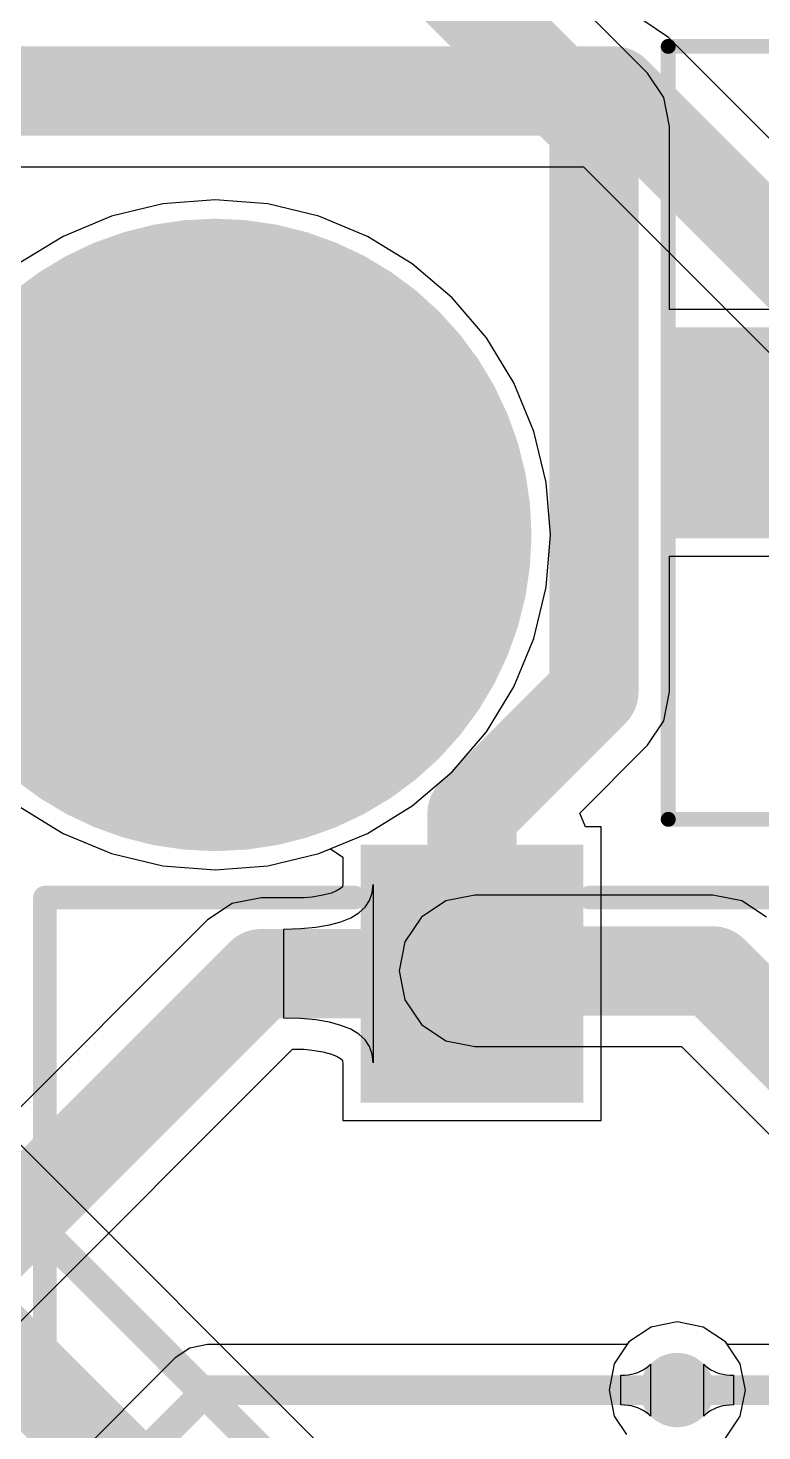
# Model space of a CAD drawing. Header units: millimetres. Extents: x 84.4 to 173.9, y 144 to 177.
# Drawn here: x 118.43 to 124.7, y 152.85 to 164.84 of the extents above; entities that cross this region are included whole.
import ezdxf

# ---------------------------------------------------------------- set-up
doc = ezdxf.new("R2010")
doc.units = ezdxf.units.MM
for name, color, linetype in [('BottomLayer', 5, 'Continuous'), ('BottomSolder', 6, 'Continuous'), ('Mechanical13', 56, 'Continuous'), ('Mechanical15', 56, 'Continuous'), ('MultiLayer', 9, 'Continuous'), ('PadHoleLayer', 156, 'Continuous'), ('TopLayer', 1, 'Continuous'), ('TopOverlay', 2, 'Continuous'), ('TopPaste', 8, 'Continuous'), ('TopSolder', 216, 'Continuous'), ('ViaHoleLayer', 16, 'Continuous')]:
    doc.layers.add(name, color=color, linetype=linetype)

# ---------------------------------------------------------------- blocks, each defined once
blk = doc.blocks.new('L_SMD_M_7_3_4_5_1')
at = {"layer": 'TopLayer'}
for points in [[(-0.85, 2), (0.85, 2), (-0.85, 4), (0.85, 4)], [(-0.85, -4), (0.85, -4), (-0.85, -2), (0.85, -2)]]:
    blk.add_solid(points, dxfattribs=at)
at = {"layer": 'TopOverlay', "const_width": 0.2}
for points in [[(-3.65, 3.65), (-1, 3.65)], [(-3.65, -3.65), (-3.65, 3.65)], [(1, 3.65), (3.65, 3.65)], [(3.65, -3.65), (3.65, 3.65)], [(-3.65, -3.65), (-1, -3.65)], [(1, -3.65), (3.65, -3.65)]]:
    blk.add_lwpolyline(points, dxfattribs=at)
at = {"layer": 'TopOverlay', "const_width": 0.1}
for points in [[(-3.7, 3.65, 1), (-3.6, 3.65, 1)], [(-3.7, 3.65, 1), (-3.6, 3.65, 1)], [(-1.05, 3.65, 1), (-0.95, 3.65, 1)], [(0.95, 3.65, 1), (1.05, 3.65, 1)], [(3.6, 3.65, 1), (3.7, 3.65, 1)], [(3.6, 3.65, 1), (3.7, 3.65, 1)], [(-3.7, -3.65, 1), (-3.6, -3.65, 1)], [(-3.7, -3.65, 1), (-3.6, -3.65, 1)], [(-1.05, -3.65, 1), (-0.95, -3.65, 1)], [(0.95, -3.65, 1), (1.05, -3.65, 1)], [(3.6, -3.65, 1), (3.7, -3.65, 1)], [(3.6, -3.65, 1), (3.7, -3.65, 1)]]:
    blk.add_lwpolyline(points, format="xyb", close=True, dxfattribs=at)
at = {"layer": 'TopPaste'}
for points in [[(-0.85, 2), (0.85, 2), (-0.85, 4), (0.85, 4)], [(-0.85, -4), (0.85, -4), (-0.85, -2), (0.85, -2)]]:
    blk.add_solid(points, dxfattribs=at)
at = {"layer": 'TopSolder'}
for points in [[(-0.952, 1.898), (0.952, 1.898), (-0.952, 4.102), (0.952, 4.102)], [(-0.952, -4.102), (0.952, -4.102), (-0.952, -1.898), (0.952, -1.898)]]:
    blk.add_solid(points, dxfattribs=at)
blk = doc.blocks.new('CAP_ALU_SMD_6_3_7_7_2_2_13')
at = {"layer": 'Mechanical13', "const_width": 0.127}
for points in [[(-3.3, -3.3), (-3.3, 3.3)], [(-3.3, 3.3), (3.3, 3.3)], [(3.3, -3.3), (3.3, 3.3)], [(-3.3, -3.3), (3.3, -3.3)]]:
    blk.add_lwpolyline(points, dxfattribs=at)
at = {"layer": 'Mechanical13'}
for points, const_width in [([(-3.332, 3.3, 1), (-3.268, 3.3, 1)], 0.0635), ([(-3.332, 3.3, 1), (-3.268, 3.3, 1)], 0.0635), ([(3.268, 3.3, 1), (3.332, 3.3, 1)], 0.0635), ([(3.268, 3.3, 1), (3.332, 3.3, 1)], 0.0635), ([(3.15, 0, 1), (-3.15, 0, 1)], 0.127), ([(-3.182, 0, 1), (-3.118, 0, 1)], 0.0635), ([(3.118, 0, 1), (3.182, 0, 1)], 0.0635), ([(-3.332, -3.3, 1), (-3.268, -3.3, 1)], 0.0635), ([(-3.332, -3.3, 1), (-3.268, -3.3, 1)], 0.0635), ([(3.268, -3.3, 1), (3.332, -3.3, 1)], 0.0635), ([(3.268, -3.3, 1), (3.332, -3.3, 1)], 0.0635)]:
    blk.add_lwpolyline(points, format="xyb", close=True, dxfattribs=dict(at, const_width=const_width))
at = {"layer": 'Mechanical15', "const_width": 0.127}
for points in [[(-4.699, -3.302), (-4.699, 3.302)], [(-4.699, 3.302), (4.699, 3.302)], [(4.699, -3.302), (4.699, 3.302)], [(0, -0.3), (0, 0.3)], [(-0.3, 0), (0.3, 0)], [(-4.699, -3.302), (4.699, -3.302)]]:
    blk.add_lwpolyline(points, dxfattribs=at)
at = {"layer": 'Mechanical15', "const_width": 0.0635}
for points in [[(-4.731, 3.302, 1), (-4.667, 3.302, 1)], [(-4.731, 3.302, 1), (-4.667, 3.302, 1)], [(4.667, 3.302, 1), (4.731, 3.302, 1)], [(4.667, 3.302, 1), (4.731, 3.302, 1)], [(-0.032, 0.3, 1), (0.032, 0.3, 1)], [(-0.332, 0, 1), (-0.268, 0, 1)], [(0.268, 0, 1), (0.332, 0, 1)], [(-0.032, -0.3, 1), (0.032, -0.3, 1)], [(-4.731, -3.302, 1), (-4.667, -3.302, 1)], [(-4.731, -3.302, 1), (-4.667, -3.302, 1)], [(4.667, -3.302, 1), (4.731, -3.302, 1)], [(4.667, -3.302, 1), (4.731, -3.302, 1)]]:
    blk.add_lwpolyline(points, format="xyb", close=True, dxfattribs=at)
at = {"layer": 'TopLayer'}
for points in [[(-4.55, -0.8), (-1.05, -0.8), (-4.55, 0.8), (-1.05, 0.8)], [(1.05, -0.8), (4.55, -0.8), (1.05, 0.8), (4.55, 0.8)]]:
    blk.add_solid(points, dxfattribs=at)
at = {"layer": 'TopOverlay', "const_width": 0.127}
for points in [[(-3.3, 1.75), (-1.75, 3.3)], [(-1.75, 3.3), (3.3, 3.3)], [(3.3, 1), (3.3, 3.3)], [(-3.3, 1), (-3.3, 1.75)], [(-3.3, -1.75), (-3.3, -1)], [(3.3, -3.3), (3.3, -1)], [(-3.3, -1.75), (-1.75, -3.3)], [(-1.75, -3.3), (3.3, -3.3)]]:
    blk.add_lwpolyline(points, dxfattribs=at)
at = {"layer": 'TopOverlay', "const_width": 0.0635}
for points in [[(-1.782, 3.3, 1), (-1.718, 3.3, 1)], [(-1.782, 3.3, 1), (-1.718, 3.3, 1)], [(3.268, 3.3, 1), (3.332, 3.3, 1)], [(3.268, 3.3, 1), (3.332, 3.3, 1)], [(-3.332, 1.75, 1), (-3.268, 1.75, 1)], [(-3.332, 1.75, 1), (-3.268, 1.75, 1)], [(-3.332, 1, 1), (-3.268, 1, 1)], [(3.268, 1, 1), (3.332, 1, 1)], [(-3.332, -1, 1), (-3.268, -1, 1)], [(3.268, -1, 1), (3.332, -1, 1)], [(-3.332, -1.75, 1), (-3.268, -1.75, 1)], [(-3.332, -1.75, 1), (-3.268, -1.75, 1)], [(-1.782, -3.3, 1), (-1.718, -3.3, 1)], [(-1.782, -3.3, 1), (-1.718, -3.3, 1)], [(3.268, -3.3, 1), (3.332, -3.3, 1)], [(3.268, -3.3, 1), (3.332, -3.3, 1)]]:
    blk.add_lwpolyline(points, format="xyb", close=True, dxfattribs=at)
at = {"layer": 'TopPaste'}
for points in [[(-4.55, -0.8), (-1.05, -0.8), (-4.55, 0.8), (-1.05, 0.8)], [(1.05, -0.8), (4.55, -0.8), (1.05, 0.8), (4.55, 0.8)]]:
    blk.add_solid(points, dxfattribs=at)
at = {"layer": 'TopSolder'}
for points in [[(-4.652, -0.902), (-0.948, -0.902), (-4.652, 0.902), (-0.948, 0.902)], [(0.948, -0.902), (4.652, -0.902), (0.948, 0.902), (4.652, 0.902)]]:
    blk.add_solid(points, dxfattribs=at)

msp = doc.modelspace()

# ---------------------------------------------------------------- linework, layer by layer
at = {"layer": 'BottomLayer'}
for p, q in [((123.905, 164.757), (123.695, 164.898)), ((126.241, 162.42), (123.905, 164.757)), ((118.279, 163.652), (123.179, 163.652)), ((123.179, 163.652), (125.136, 161.694)), ((119.586, 163.334), (119.149, 163.229)), ((120.034, 163.369), (119.586, 163.334)), ((120.482, 163.334), (120.034, 163.369)), ((120.919, 163.229), (120.482, 163.334)), ((119.149, 163.229), (118.734, 163.057)), ((121.334, 163.057), (120.919, 163.229)), ((118.734, 163.057), (118.351, 162.822)), ((121.717, 162.822), (121.334, 163.057)), ((122.058, 162.531), (121.717, 162.822)), ((122.35, 162.189), (122.058, 162.531)), ((122.585, 161.806), (122.35, 162.189)), ((122.757, 161.391), (122.585, 161.806)), ((122.862, 160.954), (122.757, 161.391)), ((122.897, 160.506), (122.862, 160.954)), ((122.862, 160.059), (122.897, 160.506)), ((122.757, 159.622), (122.862, 160.059)), ((122.585, 159.207), (122.757, 159.622)), ((122.35, 158.824), (122.585, 159.207)), ((122.058, 158.482), (122.35, 158.824)), ((121.717, 158.19), (122.058, 158.482)), ((118.351, 158.19), (118.734, 157.956)), ((121.334, 157.956), (121.717, 158.19)), ((118.734, 157.956), (119.149, 157.784)), ((120.919, 157.784), (121.334, 157.956)), ((119.149, 157.784), (119.586, 157.679)), ((120.482, 157.679), (120.919, 157.784)), ((119.586, 157.679), (120.034, 157.644)), ((120.034, 157.644), (120.482, 157.679)), ((122.005, 157.379), (121.795, 157.239)), ((122.253, 157.428), (122.005, 157.379)), ((124.285, 157.428), (122.253, 157.428)), ((124.533, 157.379), (124.285, 157.428)), ((124.743, 157.239), (124.533, 157.379)), ((121.795, 157.239), (121.655, 157.029)), ((121.655, 157.029), (121.606, 156.781)), ((121.606, 156.781), (121.655, 156.533)), ((121.655, 156.533), (121.795, 156.323)), ((121.795, 156.323), (122.005, 156.183)), ((122.005, 156.183), (122.253, 156.134)), ((122.253, 156.134), (124.017, 156.134)), ((124.017, 156.134), (125.529, 154.621)), ((121.677, 151.988), (118.349, 155.316)), ((123.98, 153.782), (123.757, 153.738)), ((124.203, 153.738), (123.98, 153.782)), ((123.757, 153.738), (123.568, 153.612)), ((124.392, 153.612), (124.203, 153.738)), ((123.568, 153.612), (123.442, 153.423)), ((124.403, 153.595), (124.392, 153.612)), ((124.404, 153.595), (124.403, 153.595)), ((124.408, 153.593), (124.404, 153.595)), ((124.414, 153.591), (124.408, 153.593)), ((124.423, 153.589), (124.414, 153.591)), ((124.429, 153.588), (124.423, 153.589)), ((129.221, 153.588), (124.429, 153.588)), ((123.442, 153.423), (123.398, 153.2)), ((124.207, 152.977), (124.207, 153.422)), ((124.207, 153.422), (124.226, 153.404)), ((124.226, 153.404), (124.247, 153.388)), ((124.247, 153.388), (124.269, 153.373)), ((124.269, 153.373), (124.293, 153.361)), ((124.293, 153.361), (124.317, 153.35)), ((124.317, 153.35), (124.343, 153.342)), ((124.343, 153.342), (124.371, 153.335)), ((124.371, 153.335), (124.4, 153.33)), ((124.4, 153.33), (124.43, 153.328)), ((124.43, 153.328), (124.462, 153.327)), ((124.462, 153.327), (124.462, 153.073)), ((123.398, 153.2), (123.442, 152.977)), ((124.371, 153.064), (124.343, 153.057)), ((124.4, 153.069), (124.371, 153.064)), ((124.43, 153.072), (124.4, 153.069)), ((124.462, 153.073), (124.43, 153.072)), ((123.442, 152.977), (123.547, 152.819)), ((124.226, 152.995), (124.207, 152.977)), ((124.247, 153.012), (124.226, 152.995)), ((124.269, 153.026), (124.247, 153.012)), ((124.293, 153.038), (124.269, 153.026)), ((124.317, 153.049), (124.293, 153.038)), ((124.343, 153.057), (124.317, 153.049))]:
    msp.add_line(p, q, dxfattribs=at)
for points, const_width in [([(118.011, 164.299), (123.447, 164.299)], 0.762), ([(123.447, 164.299), (125.784, 161.963)], 0.762), ([(122.253, 156.781), (124.285, 156.781)], 0.762), ([(124.285, 156.781), (125.987, 155.079)], 0.762), ([(116.817, 154.941), (121, 150.758)], 0.762), ([(117.96, 155.155), (121.516, 151.599)], 0.254), ([(123.98, 153.2), (129.67, 153.2)], 0.254)]:
    msp.add_lwpolyline(points, dxfattribs=dict(at, const_width=const_width))
for points, const_width in [([(123.256, 164.299, 1), (123.637, 164.299, 1)], 0.381), ([(123.256, 164.299, 1), (123.637, 164.299, 1)], 0.381), ([(118.734, 160.506, 1), (121.334, 160.506, 1)], 2.6), ([(122.063, 156.781, 1), (122.444, 156.781, 1)], 0.381), ([(124.095, 156.781, 1), (124.476, 156.781, 1)], 0.381), ([(124.095, 156.781, 1), (124.476, 156.781, 1)], 0.381), ([(122.094, 156.781, 1), (122.412, 156.781, 1)], 0.318), ([(123.821, 153.2, 1), (124.139, 153.2, 1)], 0.318), ([(123.917, 153.2, 1), (124.044, 153.2, 1)], 0.127)]:
    msp.add_lwpolyline(points, format="xyb", close=True, dxfattribs=dict(at, const_width=const_width))
at = {"layer": 'BottomSolder', "const_width": 2.702}
msp.add_lwpolyline([(118.683, 160.506, 1), (121.385, 160.506, 1)], format="xyb", close=True, dxfattribs=at)
at = {"layer": 'MultiLayer'}
for points, const_width in [([(118.734, 160.506, 1), (121.334, 160.506, 1)], 2.6), ([(122.094, 156.781, 1), (122.412, 156.781, 1)], 0.318), ([(123.821, 153.2, 1), (124.139, 153.2, 1)], 0.318)]:
    msp.add_lwpolyline(points, format="xyb", close=True, dxfattribs=dict(at, const_width=const_width))
at = {"layer": 'PadHoleLayer', "const_width": 2.6}
msp.add_lwpolyline([(118.734, 160.506, 1), (121.334, 160.506, 1)], format="xyb", close=True, dxfattribs=at)
at = {"layer": 'TopLayer'}
for p, q in [((123.727, 164.452), (121.796, 166.383)), ((123.867, 164.242), (123.727, 164.452)), ((123.916, 163.995), (123.867, 164.242)), ((123.916, 162.432), (123.916, 163.995)), ((127.807, 162.432), (123.916, 162.432)), ((123.916, 159.166), (123.916, 160.324)), ((123.916, 160.324), (127.807, 160.324)), ((123.867, 158.919), (123.916, 159.166)), ((123.727, 158.709), (123.867, 158.919)), ((123.148, 158.13), (123.727, 158.709)), ((118.351, 158.19), (118.734, 157.956)), ((123.197, 158.012), (123.148, 158.13)), ((123.332, 158.012), (123.197, 158.012)), ((123.332, 155.504), (123.332, 158.012)), ((118.734, 157.956), (119.149, 157.784)), ((119.149, 157.784), (119.586, 157.679)), ((120.482, 157.679), (120.919, 157.784)), ((120.919, 157.784), (121.018, 157.825)), ((121.018, 157.825), (121.124, 157.754)), ((121.124, 157.754), (121.124, 157.523)), ((119.586, 157.679), (120.034, 157.644)), ((120.034, 157.644), (120.482, 157.679)), ((121.12, 157.5), (121.117, 157.496)), ((121.122, 157.506), (121.12, 157.5)), ((121.124, 157.523), (121.122, 157.506)), ((121.376, 157.448), (121.384, 157.52)), ((121.384, 157.52), (121.384, 155.996)), ((120.427, 157.406), (120.179, 157.357)), ((120.794, 157.406), (120.427, 157.406)), ((120.861, 157.412), (120.794, 157.406)), ((120.954, 157.427), (120.861, 157.412)), ((121.026, 157.446), (120.954, 157.427)), ((121.076, 157.467), (121.026, 157.446)), ((121.105, 157.484), (121.076, 157.467)), ((121.117, 157.496), (121.105, 157.484)), ((121.315, 157.326), (121.353, 157.383)), ((121.353, 157.383), (121.376, 157.448)), ((120.179, 157.357), (119.969, 157.216)), ((121.192, 157.235), (121.261, 157.277)), ((121.261, 157.277), (121.315, 157.326)), ((119.969, 157.216), (117.616, 154.863)), ((120.619, 157.139), (120.764, 157.143)), ((120.619, 156.377), (120.619, 157.139)), ((120.764, 157.143), (120.894, 157.155)), ((120.894, 157.155), (121.009, 157.174)), ((121.009, 157.174), (121.108, 157.2)), ((121.108, 157.2), (121.192, 157.235)), ((120.764, 156.374), (120.619, 156.377)), ((120.894, 156.362), (120.764, 156.374)), ((121.009, 156.343), (120.894, 156.362)), ((121.108, 156.316), (121.009, 156.343)), ((121.192, 156.282), (121.108, 156.316)), ((121.261, 156.24), (121.192, 156.282)), ((121.315, 156.191), (121.261, 156.24)), ((121.353, 156.134), (121.315, 156.191)), ((118.342, 153.758), (120.695, 156.111)), ((120.695, 156.111), (120.794, 156.111)), ((120.794, 156.111), (120.861, 156.105)), ((120.861, 156.105), (120.954, 156.09)), ((120.954, 156.09), (121.026, 156.071)), ((121.026, 156.071), (121.076, 156.05)), ((121.376, 156.069), (121.353, 156.134)), ((121.384, 155.996), (121.376, 156.069)), ((121.076, 156.05), (121.105, 156.033)), ((121.105, 156.033), (121.117, 156.021)), ((121.117, 156.021), (121.12, 156.016)), ((121.12, 156.016), (121.122, 156.011)), ((121.122, 156.011), (121.124, 155.993)), ((121.124, 155.993), (121.124, 155.504)), ((121.124, 155.504), (123.332, 155.504)), ((123.98, 153.782), (123.757, 153.738)), ((124.203, 153.738), (123.98, 153.782)), ((123.757, 153.738), (123.568, 153.612)), ((124.392, 153.612), (124.203, 153.738)), ((119.818, 153.559), (119.692, 153.474)), ((119.967, 153.588), (119.818, 153.559)), ((123.531, 153.588), (119.967, 153.588)), ((123.538, 153.589), (123.531, 153.588)), ((123.546, 153.591), (123.538, 153.589)), ((123.552, 153.593), (123.546, 153.591)), ((123.557, 153.595), (123.552, 153.593)), ((123.568, 153.612), (123.557, 153.595)), ((123.557, 153.595), (123.557, 153.595)), ((124.519, 153.423), (124.392, 153.612)), ((119.692, 153.474), (118.803, 152.585)), ((123.734, 153.404), (123.753, 153.422)), ((123.753, 153.422), (123.753, 152.977)), ((124.563, 153.2), (124.519, 153.423)), ((123.499, 153.327), (123.53, 153.328)), ((123.499, 153.073), (123.499, 153.327)), ((123.53, 153.328), (123.561, 153.33)), ((123.561, 153.33), (123.589, 153.335)), ((123.589, 153.335), (123.617, 153.342)), ((123.617, 153.342), (123.643, 153.35)), ((123.643, 153.35), (123.668, 153.361)), ((123.668, 153.361), (123.691, 153.373)), ((123.691, 153.373), (123.713, 153.388)), ((123.713, 153.388), (123.734, 153.404)), ((124.519, 152.977), (124.563, 153.2)), ((123.53, 153.072), (123.499, 153.073)), ((123.561, 153.069), (123.53, 153.072)), ((123.589, 153.064), (123.561, 153.069)), ((123.617, 153.057), (123.589, 153.064)), ((123.643, 153.049), (123.617, 153.057)), ((123.668, 153.038), (123.643, 153.049)), ((123.691, 153.026), (123.668, 153.038)), ((123.713, 153.012), (123.691, 153.026)), ((123.734, 152.995), (123.713, 153.012)), ((123.753, 152.977), (123.734, 152.995)), ((124.392, 152.788), (124.519, 152.977))]:
    msp.add_line(p, q, dxfattribs=at)
for points, const_width in [([(121.339, 165.925), (123.269, 163.995)], 0.762), ([(123.269, 159.166), (123.269, 163.995)], 0.762), ([(122.228, 158.125), (123.269, 159.166)], 0.762), ([(122.228, 156.781), (122.228, 158.125)], 0.762), ([(117.884, 154.216), (120.427, 156.758)], 0.762), ([(120.427, 156.758), (122.228, 156.758)], 0.762), ([(118.964, 152.196), (119.967, 153.2)], 0.254), ([(119.967, 153.2), (123.98, 153.2)], 0.254)]:
    msp.add_lwpolyline(points, dxfattribs=dict(at, const_width=const_width))
for points, const_width in [([(123.079, 163.995, 1), (123.46, 163.995, 1)], 0.381), ([(123.079, 163.995, 1), (123.46, 163.995, 1)], 0.381), ([(118.734, 160.506, 1), (121.334, 160.506, 1)], 2.6), ([(123.079, 159.166, 1), (123.46, 159.166, 1)], 0.381), ([(123.079, 159.166, 1), (123.46, 159.166, 1)], 0.381), ([(122.037, 158.125, 1), (122.418, 158.125, 1)], 0.381), ([(122.037, 158.125, 1), (122.418, 158.125, 1)], 0.381), ([(120.237, 156.758, 1), (120.618, 156.758, 1)], 0.381), ([(120.237, 156.758, 1), (120.618, 156.758, 1)], 0.381), ([(122.037, 156.781, 1), (122.418, 156.781, 1)], 0.381), ([(122.037, 156.758, 1), (122.418, 156.758, 1)], 0.381), ([(122.094, 156.781, 1), (122.412, 156.781, 1)], 0.318), ([(123.821, 153.2, 1), (124.139, 153.2, 1)], 0.318), ([(119.904, 153.2, 1), (120.031, 153.2, 1)], 0.127), ([(119.904, 153.2, 1), (120.031, 153.2, 1)], 0.127), ([(123.917, 153.2, 1), (124.044, 153.2, 1)], 0.127)]:
    msp.add_lwpolyline(points, format="xyb", close=True, dxfattribs=dict(at, const_width=const_width))
at = {"layer": 'TopSolder', "const_width": 2.702}
msp.add_lwpolyline([(118.683, 160.506, 1), (121.385, 160.506, 1)], format="xyb", close=True, dxfattribs=at)
at = {"layer": 'ViaHoleLayer', "const_width": 0.191}
for points in [[(122.158, 156.781, 1), (122.348, 156.781, 1)], [(123.885, 153.2, 1), (124.075, 153.2, 1)]]:
    msp.add_lwpolyline(points, format="xyb", close=True, dxfattribs=at)

# ---------------------------------------------------------------- block references
at = {"rotation": 360}
msp.add_blockref('CAP_ALU_SMD_6_3_7_7_2_2_13', (128.603, 161.378), dxfattribs=at)
msp.add_blockref('L_SMD_M_7_3_4_5_1', (122.228, 153.758))

doc.saveas('drawing.dxf')
